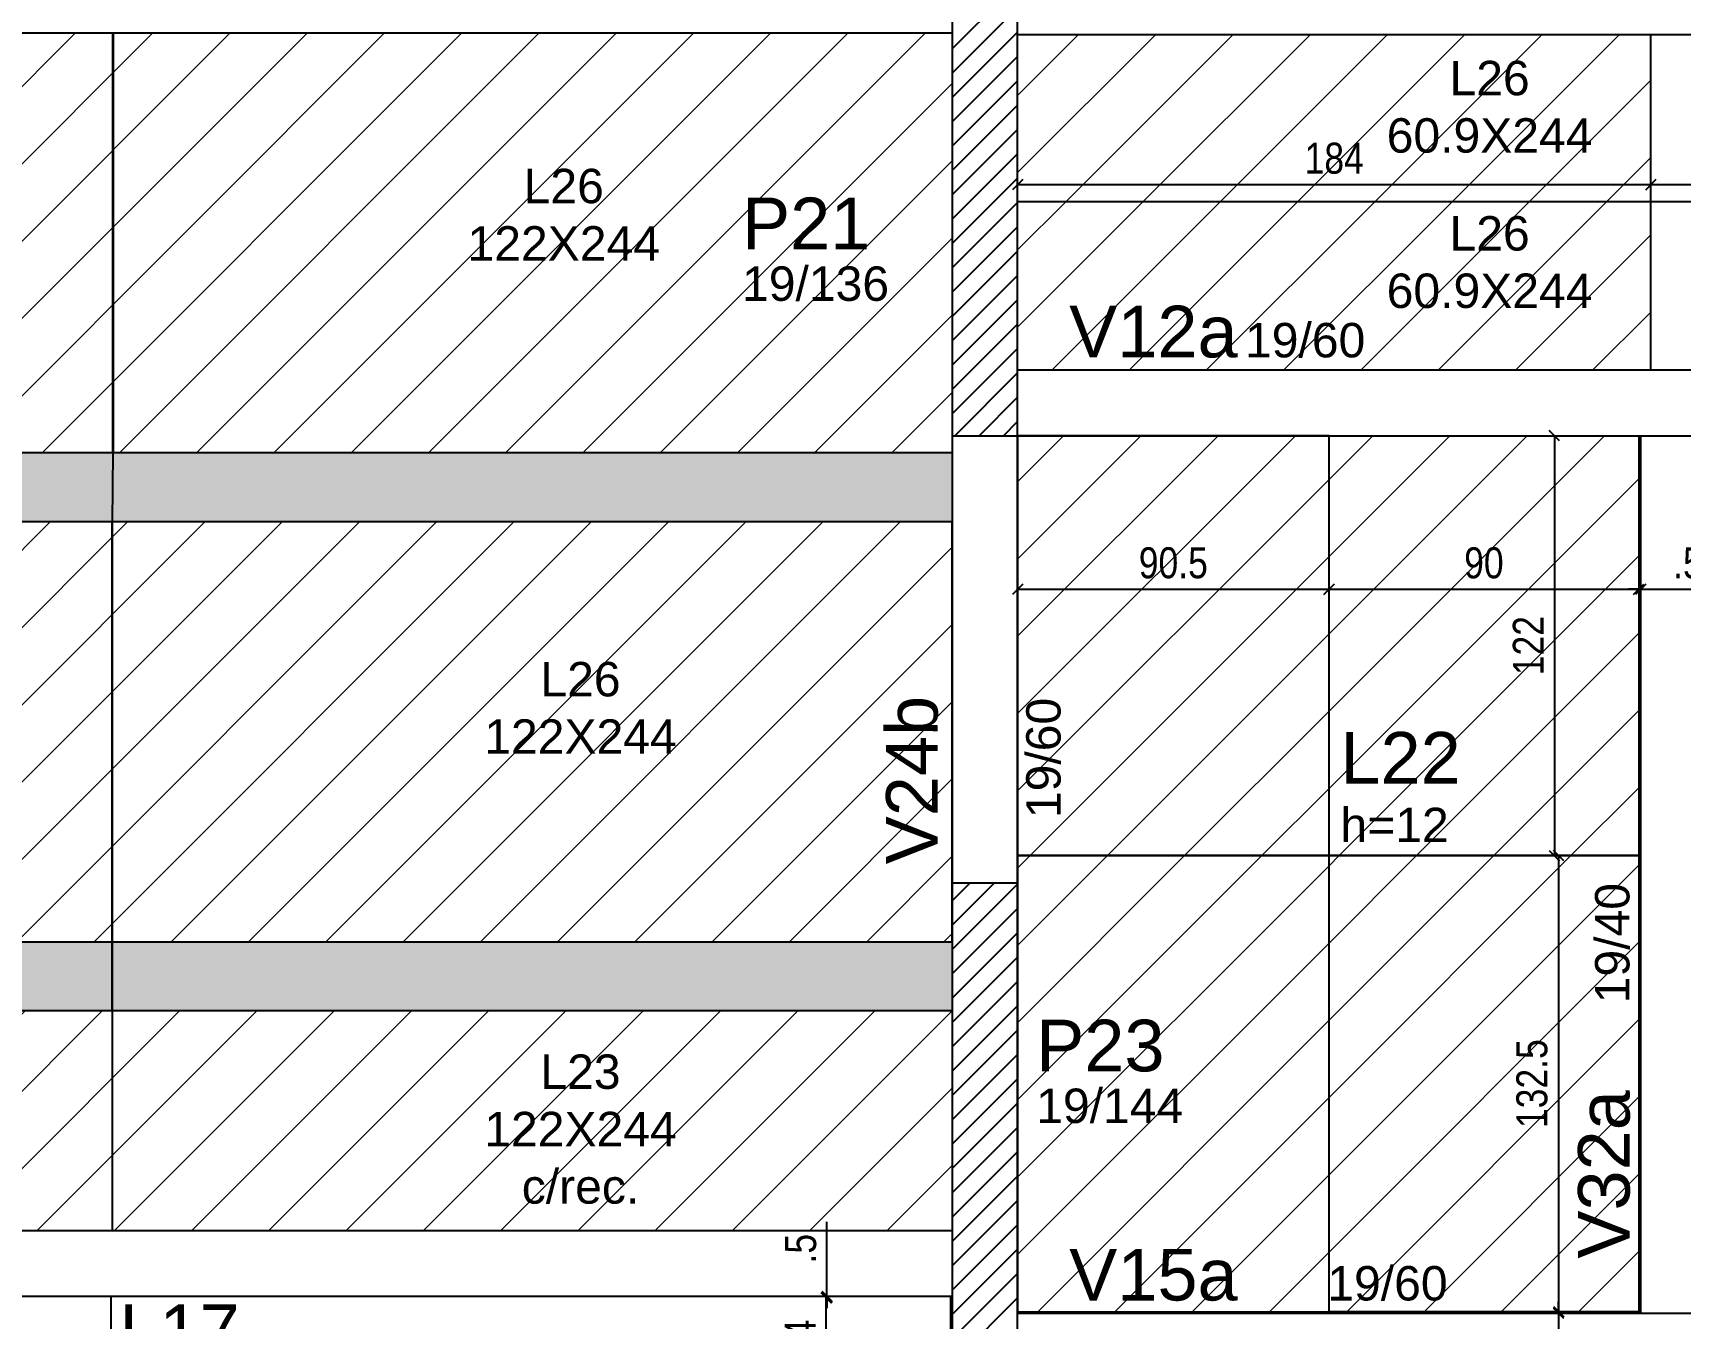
# Model space of a CAD drawing. Extents: x 2666 to 8994, y 352 to 3973.
# Drawn here: x 5218.1 to 5696.7, y 1997.7 to 2371 of the extents above; entities that cross this region are included whole.
import ezdxf

# ---------------------------------------------------------------- set-up
doc = ezdxf.new("R2010")
doc.units = 0
for name, color, linetype in [('8', 8, 'Continuous'), ('AUX00', 7, 'Continuous'), ('COTA', 241, 'Continuous'), ('ES-VIGA', 3, 'Continuous'), ('L-D', 2, 'Continuous'), ('L-N', 4, 'Continuous'), ('P-D', 2, 'Continuous'), ('Painéis', 200, 'Continuous'), ('PIL-N', 4, 'Continuous'), ('Pilares', 5, 'Continuous'), ('VIG-D', 2, 'Continuous'), ('VIG-N', 4, 'Continuous')]:
    doc.layers.add(name, color=color, linetype=linetype)
doc.layers.add('Hachura', color=251, linetype='Continuous', lineweight=9)
doc.layers.add('REAPROVEITAMENTO', color=251, linetype='Continuous', lineweight=9)
doc.styles.add('COTA TECNICA-50', font='techl___.ttf', dxfattribs={"height": 9})
doc.styles.get("Standard").update_dxf_attribs({"font": 'arial.ttf'})
doc.dimstyles.new('COTA PAINEL-50', dxfattribs={"dimtxt": 9, "dimasz": 3, "dimexe": 3, "dimexo": 3, "dimgap": 3, "dimtad": 1, "dimdec": 1, "dimzin": 12, "dimdsep": 46, "dimtxsty": 'COTA TECNICA-50', "dimblk1": 'OBLIQUE', "dimblk2": 'OBLIQUE', "dimsah": 1, "dimcen": 0.9, "dimclrd": 4, "dimclre": 4, "dimclrt": 240, "dimadec": 1, "dimazin": 3, "dimtfac": 1, "dimtdec": 1, "dimtmove": 0, "dimatfit": 3, "dimfxl": 1, "dimtolj": 1, "dimtzin": 12, "dimarcsym": 0})
pattern_1 = [(45, (333.8, -11.191), (-11.22532, 11.22532), [])]

# ---------------------------------------------------------------- blocks, each defined once
blk = doc.blocks.new('_Oblique')
at = {"color": 0, "linetype": 'ByBlock', "lineweight": -2}
blk.add_line((-0.5, -0.5), (0.5, 0.5), dxfattribs=at)
blk = doc.blocks.new('*D202')
at = {"layer": 'COTA', "color": 4, "lineweight": -2, "transparency": 16777216}
for p, q in [((5504.22, 2209.41), (5594.72, 2209.41)), ((5504.22, 2208.34), (5504.22, 2206.41))]:
    blk.add_line(p, q, dxfattribs=at)
at = {"layer": 'Defpoints', "color": 0, "transparency": 16777216}
for p in [(5504.22, 2211.34), (5594.72, 2209.41), (5594.72, 2209.41)]:
    blk.add_point(p, dxfattribs=at)
at = {"layer": 'COTA', "color": 4, "lineweight": -2, "transparency": 16777216, "xscale": 3, "yscale": 3, "zscale": 3, "rotation": 180}
blk.add_blockref('_Oblique', (5504.22, 2209.41), dxfattribs=at)
at = {"layer": 'COTA', "color": 4, "lineweight": -2, "transparency": 16777216, "xscale": 3, "yscale": 3, "zscale": 3}
blk.add_blockref('_Oblique', (5594.72, 2209.41), dxfattribs=at)
at = {"layer": 'COTA', "color": 240, "transparency": 16777216, "insert": (5549.47, 2217.04), "char_height": 9, "attachment_point": 5, "style": 'COTA TECNICA-50'}
blk.add_mtext('\\A1;90.5', dxfattribs=at)
blk = doc.blocks.new('*D203')
at = {"layer": 'COTA', "color": 4, "lineweight": -2, "transparency": 16777216}
for p, q in [((5594.72, 2209.41), (5684.72, 2209.41)), ((5684.72, 2208.34), (5684.72, 2206.41))]:
    blk.add_line(p, q, dxfattribs=at)
at = {"layer": 'Defpoints', "color": 0, "transparency": 16777216}
for p in [(5684.72, 2211.34), (5594.72, 2209.41), (5684.72, 2209.41)]:
    blk.add_point(p, dxfattribs=at)
at = {"layer": 'COTA', "color": 4, "lineweight": -2, "transparency": 16777216, "xscale": 3, "yscale": 3, "zscale": 3, "rotation": 180}
blk.add_blockref('_Oblique', (5594.72, 2209.41), dxfattribs=at)
at = {"layer": 'COTA', "color": 4, "lineweight": -2, "transparency": 16777216, "xscale": 3, "yscale": 3, "zscale": 3}
blk.add_blockref('_Oblique', (5684.72, 2209.41), dxfattribs=at)
at = {"layer": 'COTA', "color": 240, "transparency": 16777216, "insert": (5639.72, 2217.03), "char_height": 9, "attachment_point": 5, "style": 'COTA TECNICA-50'}
blk.add_mtext('\\A1;90', dxfattribs=at)
blk = doc.blocks.new('*D50')
at = {"layer": 'COTA', "color": 4, "lineweight": -2, "transparency": 16777216}
for p, q in [((5684.72, 2209.41), (5681.72, 2209.41)), ((5684.72, 2209.41), (5685.22, 2209.41)), ((5685.22, 2209.41), (5706.81, 2209.41))]:
    blk.add_line(p, q, dxfattribs=at)
at = {"layer": 'Defpoints', "color": 0, "transparency": 16777216}
for p in [(5684.72, 2209.41), (5685.22, 2209.41), (5685.22, 2209.41)]:
    blk.add_point(p, dxfattribs=at)
at = {"layer": 'COTA', "color": 4, "lineweight": -2, "transparency": 16777216, "xscale": 3, "yscale": 3, "zscale": 3}
blk.add_blockref('_Oblique', (5684.72, 2209.41), dxfattribs=at)
at = {"layer": 'COTA', "color": 4, "lineweight": -2, "transparency": 16777216, "xscale": 3, "yscale": 3, "zscale": 3, "rotation": 180}
blk.add_blockref('_Oblique', (5685.22, 2209.41), dxfattribs=at)
at = {"layer": 'COTA', "color": 240, "transparency": 16777216, "insert": (5699.01, 2217.01), "char_height": 9, "attachment_point": 5, "style": 'COTA TECNICA-50'}
blk.add_mtext('\\A1;.5', dxfattribs=at)
blk = doc.blocks.new('*D204')
at = {"layer": 'COTA', "color": 4, "lineweight": -2, "transparency": 16777216}
blk.add_line((5660.19, 2254.03), (5660.19, 2132.03), dxfattribs=at)
at = {"layer": 'Defpoints', "color": 0, "transparency": 16777216}
for p in [(5660.19, 2254.03), (5660.19, 2132.03), (5660.19, 2132.03)]:
    blk.add_point(p, dxfattribs=at)
at = {"layer": 'COTA', "color": 4, "lineweight": -2, "transparency": 16777216, "xscale": 3, "yscale": 3, "zscale": 3}
for p, rotation in [((5660.19, 2254.03), 90), ((5660.19, 2132.03), 270)]:
    blk.add_blockref('_Oblique', p, dxfattribs=dict(at, rotation=rotation))
at = {"layer": 'COTA', "color": 240, "transparency": 16777216, "insert": (5652.63, 2193.03), "char_height": 9, "attachment_point": 5, "rotation": 90, "style": 'COTA TECNICA-50'}
blk.add_mtext('\\A1;122', dxfattribs=at)
blk = doc.blocks.new('*D205')
at = {"layer": 'COTA', "color": 4, "lineweight": -2, "transparency": 16777216}
for p, q in [((5661.4, 2132.03), (5661.4, 1999.53)), ((5663.19, 2132.03), (5664.4, 2132.03)), ((5663.19, 1999.53), (5664.4, 1999.53))]:
    blk.add_line(p, q, dxfattribs=at)
at = {"layer": 'Defpoints', "color": 0, "transparency": 16777216}
for p in [(5660.19, 2132.03), (5660.19, 1999.53), (5661.4, 1999.53)]:
    blk.add_point(p, dxfattribs=at)
at = {"layer": 'COTA', "color": 4, "lineweight": -2, "transparency": 16777216, "xscale": 3, "yscale": 3, "zscale": 3}
for p, rotation in [((5661.4, 2132.03), 90), ((5661.4, 1999.53), 270)]:
    blk.add_blockref('_Oblique', p, dxfattribs=dict(at, rotation=rotation))
at = {"layer": 'COTA', "color": 240, "transparency": 16777216, "insert": (5653.7, 2065.78), "char_height": 9, "attachment_point": 5, "rotation": 90, "style": 'COTA TECNICA-50'}
blk.add_mtext('\\A1;132.5', dxfattribs=at)
blk = doc.blocks.new('*D51')
at = {"layer": 'COTA', "color": 4, "lineweight": -2, "transparency": 16777216}
for p, q in [((5661.4, 1999.53), (5661.4, 2002.53)), ((5661.4, 1999.53), (5661.4, 1999.03)), ((5661.4, 1999.03), (5661.4, 1977.44))]:
    blk.add_line(p, q, dxfattribs=at)
at = {"layer": 'Defpoints', "color": 0, "transparency": 16777216}
for p in [(5661.4, 1999.53), (5661.4, 1999.03), (5661.4, 1999.03)]:
    blk.add_point(p, dxfattribs=at)
at = {"layer": 'COTA', "color": 4, "lineweight": -2, "transparency": 16777216, "xscale": 3, "yscale": 3, "zscale": 3}
for p, rotation in [((5661.4, 1999.53), 270), ((5661.4, 1999.03), 90)]:
    blk.add_blockref('_Oblique', p, dxfattribs=dict(at, rotation=rotation))
at = {"layer": 'COTA', "color": 240, "transparency": 16777216, "insert": (5653.8, 1985.24), "char_height": 9, "attachment_point": 5, "rotation": 90, "style": 'COTA TECNICA-50'}
blk.add_mtext('\\A1;.5', dxfattribs=at)
blk = doc.blocks.new('*D230')
at = {"layer": 'COTA', "color": 4, "lineweight": -2, "transparency": 16777216}
for p, q in [((5504.22, 2325.03), (5504.22, 2330)), ((5504.22, 2327), (5688.22, 2327)), ((5688.22, 2324.78), (5688.22, 2330))]:
    blk.add_line(p, q, dxfattribs=at)
at = {"layer": 'Defpoints', "color": 0, "transparency": 16777216}
for p in [(5688.22, 2327), (5504.22, 2322.03), (5688.22, 2321.78)]:
    blk.add_point(p, dxfattribs=at)
at = {"layer": 'COTA', "color": 4, "lineweight": -2, "transparency": 16777216, "xscale": 3, "yscale": 3, "zscale": 3, "rotation": 180}
blk.add_blockref('_Oblique', (5504.22, 2327), dxfattribs=at)
at = {"layer": 'COTA', "color": 4, "lineweight": -2, "transparency": 16777216, "xscale": 3, "yscale": 3, "zscale": 3}
blk.add_blockref('_Oblique', (5688.22, 2327), dxfattribs=at)
at = {"layer": 'COTA', "color": 240, "transparency": 16777216, "insert": (5596.22, 2334.59), "char_height": 9, "attachment_point": 5, "style": 'COTA TECNICA-50'}
blk.add_mtext('\\A1;184', dxfattribs=at)
blk = doc.blocks.new('*D231')
at = {"layer": 'COTA', "color": 4, "lineweight": -2, "transparency": 16777216}
blk.add_line((5688.22, 2327), (5810.22, 2327), dxfattribs=at)
at = {"layer": 'Defpoints', "color": 0, "transparency": 16777216}
for p in [(5688.22, 2327), (5810.22, 2327), (5810.22, 2327)]:
    blk.add_point(p, dxfattribs=at)
at = {"layer": 'COTA', "color": 4, "lineweight": -2, "transparency": 16777216, "xscale": 3, "yscale": 3, "zscale": 3, "rotation": 180}
blk.add_blockref('_Oblique', (5688.22, 2327), dxfattribs=at)
at = {"layer": 'COTA', "color": 4, "lineweight": -2, "transparency": 16777216, "xscale": 3, "yscale": 3, "zscale": 3}
blk.add_blockref('_Oblique', (5810.22, 2327), dxfattribs=at)
at = {"layer": 'COTA', "color": 240, "transparency": 16777216, "insert": (5749.22, 2334.56), "char_height": 9, "attachment_point": 5, "style": 'COTA TECNICA-50'}
blk.add_mtext('\\A1;122', dxfattribs=at)
blk = doc.blocks.new('*D10')
at = {"layer": 'COTA', "color": 4, "lineweight": -2, "transparency": 16777216}
blk.add_line((5448.65, 1979.53), (5448.65, 2003.53), dxfattribs=at)
at = {"layer": 'Defpoints', "color": 0, "transparency": 16777216}
for p in [(5448.65, 2003.53), (5448.65, 2003.53), (5448.65, 1979.53)]:
    blk.add_point(p, dxfattribs=at)
at = {"layer": 'COTA', "color": 4, "lineweight": -2, "transparency": 16777216, "xscale": 3, "yscale": 3, "zscale": 3}
for p, rotation in [((5448.65, 2003.53), 90), ((5448.65, 1979.53), 270)]:
    blk.add_blockref('_Oblique', p, dxfattribs=dict(at, rotation=rotation))
at = {"layer": 'COTA', "color": 240, "transparency": 16777216, "insert": (5441.09, 1991.53), "char_height": 9, "attachment_point": 5, "rotation": 90, "style": 'COTA TECNICA-50'}
blk.add_mtext('\\A1;24', dxfattribs=at)
blk = doc.blocks.new('*D11')
at = {"layer": 'COTA', "color": 4, "lineweight": -2, "transparency": 16777216}
for p, q in [((5448.84, 2004.03), (5448.84, 2025.63)), ((5448.84, 2003.53), (5448.84, 2004.03)), ((5448.84, 2003.53), (5448.84, 2000.53))]:
    blk.add_line(p, q, dxfattribs=at)
at = {"layer": 'Defpoints', "color": 0, "transparency": 16777216}
for p in [(5448.84, 2004.03), (5448.84, 2004.03), (5448.84, 2003.53)]:
    blk.add_point(p, dxfattribs=at)
at = {"layer": 'COTA', "color": 4, "lineweight": -2, "transparency": 16777216, "xscale": 3, "yscale": 3, "zscale": 3}
for p, rotation in [((5448.84, 2004.03), 270), ((5448.84, 2003.53), 90)]:
    blk.add_blockref('_Oblique', p, dxfattribs=dict(at, rotation=rotation))
at = {"layer": 'COTA', "color": 240, "transparency": 16777216, "insert": (5441.24, 2017.83), "char_height": 9, "attachment_point": 5, "rotation": 90, "style": 'COTA TECNICA-50'}
blk.add_mtext('\\A1;.5', dxfattribs=at)

msp = doc.modelspace()

# ---------------------------------------------------------------- hatches: boundary and pattern name
at = {"layer": 'Hachura', "linetype": 'ByBlock'}
h = msp.add_hatch(color=256, dxfattribs=at)
h.dxf.hatch_style = 1
h.paths.add_polyline_path([(5241.39, 2249.03), (5241.39, 2229), (4997.31, 2229), (4997.31, 2249.03)])
h = msp.add_hatch(color=256, dxfattribs=at)
h.dxf.hatch_style = 1
h.paths.add_polyline_path([(5485.22, 2249.03), (5485.22, 2229), (5241.31, 2229), (5241.31, 2249.03)])
h = msp.add_hatch(color=256, dxfattribs=at)
h.dxf.hatch_style = 1
h.paths.add_polyline_path([(5241.15, 2107), (5241.15, 2086.96), (4997.08, 2086.96), (4997.08, 2107)])
h = msp.add_hatch(color=256, dxfattribs=at)
h.dxf.hatch_style = 1
h.paths.add_polyline_path([(5485.22, 2107), (5485.22, 2086.96), (5241.15, 2086.96), (5241.15, 2107)])
at = {"layer": 'REAPROVEITAMENTO', "linetype": 'ByBlock'}
h = msp.add_hatch(dxfattribs=at)
h.set_pattern_fill('ANSI31', color=256, scale=5, style=2)
h.set_pattern_definition(pattern_1)
h.paths.add_polyline_path([(5485.22, 2248.84), (5485.22, 2370.84), (3552.72, 2371.03), (3552.72, 2249.03)])
h = msp.add_hatch(dxfattribs=at)
h.set_pattern_fill('ANSI31', color=256, scale=5, style=2)
h.set_pattern_definition(pattern_1)
h.paths.add_polyline_path([(5688.22, 2370.53), (5504.22, 2370.53), (5504.22, 2321.98), (5688.22, 2321.98)])
h.paths.add_polyline_path([(5564.28, 2346.98), (5606.77, 2346.98), (5606.77, 2369.57), (5564.28, 2369.57)], flags=24)
h.paths.add_polyline_path([(5565.49, 2331.02), (5602.07, 2331.02), (5602.07, 2346.34), (5565.49, 2346.34)], flags=24)
h.paths.add_polyline_path([(5584.1, 2325.72), (5607.44, 2325.72), (5607.44, 2344.25), (5584.1, 2344.25)], flags=24)
h.paths.add_polyline_path([(5609.04, 2330.72), (5673.86, 2330.72), (5673.86, 2368.04), (5609.04, 2368.04)], flags=24)
h = msp.add_hatch(dxfattribs=at)
h.set_pattern_fill('ANSI31', color=256, scale=5, style=2)
h.set_pattern_definition(pattern_1)
h.paths.add_polyline_path([(5688.22, 2321.98), (5504.43, 2321.98), (5504.22, 2321.77), (5504.22, 2273.03), (5688.22, 2273.03)])
h.paths.add_polyline_path([(5591.63, 2274.03), (5631.76, 2274.03), (5631.76, 2289.54), (5591.63, 2289.54)], flags=24)
h = msp.add_hatch(dxfattribs=at)
h.set_pattern_fill('ANSI31', color=256, scale=5, style=2)
h.set_pattern_definition(pattern_1)
h.paths.add_polyline_path([(5594.72, 2254.03), (5504.22, 2254.03), (5504.22, 2132.03), (5594.72, 2132.03)])
h = msp.add_hatch(dxfattribs=at)
h.set_pattern_fill('ANSI31', color=256, scale=5, style=2)
h.set_pattern_definition(pattern_1)
h.paths.add_polyline_path([(5594.72, 2254.03), (5684.72, 2254.03), (5684.72, 2132.03), (5594.72, 2132.03)])
h = msp.add_hatch(dxfattribs=at)
h.set_pattern_fill('ANSI31', color=256, scale=5, style=2)
h.set_pattern_definition(pattern_1)
h.paths.add_polyline_path([(5485.22, 2107), (5485.22, 2229), (3552.72, 2229), (3552.72, 2107)])
h = msp.add_hatch(dxfattribs=at)
h.set_pattern_fill('ANSI31', color=256, scale=5, style=2)
h.set_pattern_definition(pattern_1)
h.paths.add_polyline_path([(5594.72, 2132.03), (5504.22, 2132.03), (5504.22, 1999.53), (5594.72, 1999.53)])
h = msp.add_hatch(dxfattribs=at)
h.set_pattern_fill('ANSI31', color=256, scale=5, style=2)
h.set_pattern_definition(pattern_1)
h.paths.add_polyline_path([(5594.72, 2132.03), (5684.72, 2132.03), (5684.72, 1999.53), (5594.72, 1999.53)])
h = msp.add_hatch(dxfattribs=at)
h.set_pattern_fill('ANSI31', color=256, scale=5, style=2)
h.set_pattern_definition(pattern_1)
h.paths.add_polyline_path([(5485.22, 2086.96), (3552.72, 2086.96), (3552.72, 2023.03), (5485.22, 2023.03)])

# ---------------------------------------------------------------- linework, layer by layer
at = {"layer": '8', "linetype": 'Continuous'}
for p, q in [((5485.22, 2366.41), (5504.22, 2385.41)), ((5485.22, 2359.33), (5504.22, 2378.33)), ((5485.22, 2352.26), (5504.22, 2371.26)), ((5485.22, 2345.19), (5504.22, 2364.19)), ((5485.22, 2338.12), (5504.22, 2357.12)), ((5485.22, 2331.05), (5504.22, 2350.05)), ((5485.22, 2323.98), (5504.22, 2342.98)), ((5485.22, 2316.91), (5504.22, 2335.91)), ((5485.22, 2309.84), (5504.22, 2328.84)), ((5485.22, 2302.77), (5504.22, 2321.77)), ((5485.22, 2295.7), (5504.22, 2314.7)), ((5485.22, 2288.62), (5504.22, 2307.62)), ((5485.22, 2281.55), (5504.22, 2300.55)), ((5485.22, 2274.48), (5504.22, 2293.48)), ((5485.22, 2267.41), (5504.22, 2286.41)), ((5485.22, 2260.34), (5504.22, 2279.34)), ((5485.98, 2254.03), (5504.22, 2272.27)), ((5493.05, 2254.03), (5504.22, 2265.2)), ((5500.12, 2254.03), (5504.22, 2258.13)), ((5485.22, 2254.03), (5485.22, 2254.03)), ((5485.22, 2254.03), (5485.22, 2254.03)), ((5504.22, 2254.03), (5504.22, 2254.03)), ((5504.22, 2246.53), (5504.22, 2203.15)), ((5504.22, 2184.03), (5504.22, 2184.03)), ((5504.22, 2184.03), (5504.22, 2184.03)), ((5485.22, 2111.85), (5497.4, 2124.03)), ((5485.22, 2118.92), (5490.33, 2124.03)), ((5485.22, 2124.03), (5485.22, 2124.03)), ((5485.22, 2124.03), (5485.22, 2124.03)), ((5485.22, 2104.78), (5504.22, 2123.78)), ((5504.22, 2124.03), (5504.22, 2124.03)), ((5504.22, 2124.03), (5504.22, 2124.03)), ((5485.22, 2097.71), (5504.22, 2116.71)), ((5485.22, 2090.64), (5504.22, 2109.64)), ((5485.22, 2083.57), (5504.22, 2102.57)), ((5485.22, 2076.5), (5504.22, 2095.5)), ((5485.22, 2069.43), (5504.22, 2088.43)), ((5485.22, 2062.35), (5504.22, 2081.35)), ((5485.22, 2055.28), (5504.22, 2074.28)), ((5485.22, 2048.21), (5504.22, 2067.21)), ((5485.22, 2041.14), (5504.22, 2060.14)), ((5485.22, 2034.07), (5504.22, 2053.07)), ((5494.72, 2052.03), (5494.72, 2052.03)), ((5485.22, 2027), (5504.22, 2046)), ((5485.22, 2019.93), (5504.22, 2038.93)), ((5485.22, 2012.86), (5504.22, 2031.86)), ((5485.22, 2005.79), (5504.22, 2024.79)), ((5485.22, 1998.72), (5504.22, 2017.72)), ((5485.22, 1991.64), (5504.22, 2010.64)), ((5335, 2004.03), (5335, 2004.03)), ((5340, 2004.03), (5340, 2004.03)), ((5485.22, 1984.57), (5504.22, 2003.57)), ((5504.22, 1999.03), (5504.22, 1999.03))]:
    msp.add_line(p, q, dxfattribs=at)
at = {"layer": 'ES-VIGA'}
msp.add_line((5685.22, 2254.03), (5685.22, 1999.03), dxfattribs=at)
for points in [[(6054.22, 2273.03), (5504.22, 2273.03)], [(5485.22, 2254.03), (5485.22, 2124.03)], [(5504.22, 2124.03), (5504.22, 2254.03)], [(5504.22, 2254.03), (6054.22, 2254.03)], [(5485.22, 2023.03), (5017.22, 2023.03)], [(5017.22, 2004.03), (5485.22, 2004.03)], [(6054.22, 1999.03), (5504.22, 1999.03)]]:
    msp.add_lwpolyline(points, dxfattribs=at)
at = {"layer": 'Painéis'}
for p, q in [((6054.22, 2370.53), (5504.22, 2370.53)), ((5688.22, 2273.03), (5688.22, 2370.53)), ((6054.22, 2321.98), (5504.22, 2321.98)), ((5241.31, 2249.03), (5241.15, 2229)), ((5485.22, 2249.03), (5485.22, 2229)), ((5241.15, 2107), (5241.15, 2023.03)), ((5240.72, 2004.03), (5240.72, 1955.04)), ((5484.72, 2004.03), (5484.72, 1955.04))]:
    msp.add_line(p, q, dxfattribs=at)
for points in [[(4997.31, 2371.03), (5241.39, 2371.03), (5241.39, 2249.03), (4997.31, 2249.03)], [(5241.31, 2371.03), (5485.22, 2371.03), (5485.22, 2249.03), (5241.31, 2249.03)], [(5594.72, 2254.03), (5504.22, 2254.03), (5504.22, 2132.03), (5594.72, 2132.03)], [(5594.72, 2254.03), (5684.72, 2254.03), (5684.72, 2132.03), (5594.72, 2132.03)], [(5241.15, 2107), (5241.15, 2229), (4997.15, 2229), (4997.15, 2107)], [(5485.22, 2107), (5485.22, 2229), (5241.15, 2229), (5241.15, 2107)], [(5594.72, 2132.03), (5504.22, 2132.03), (5504.22, 1999.53), (5594.72, 1999.53)], [(5594.72, 2132.03), (5684.72, 2132.03), (5684.72, 1999.53), (5594.72, 1999.53)], [(5241.15, 2107), (5241.15, 2086.96), (4997.08, 2086.96), (4997.08, 2107)], [(5485.22, 2107), (5485.22, 2086.96), (5241.15, 2086.96), (5241.15, 2107)]]:
    msp.add_lwpolyline(points, close=True, dxfattribs=at)
at = {"layer": 'Pilares', "linetype": 'Continuous'}
for points in [[(5485.22, 2254.03), (5504.22, 2254.03), (5504.22, 2390.03), (5485.22, 2390.03), (5485.22, 2254.03)], [(5485.22, 1980.03), (5504.22, 1980.03), (5504.22, 2124.03), (5485.22, 2124.03), (5485.22, 1980.03)]]:
    msp.add_lwpolyline(points, dxfattribs=at)

# ---------------------------------------------------------------- texts
at = {"layer": 'AUX00', "char_height": 10, "attachment_point": 1}
for s, insert in [('\\pxqc;L26^J60.9X244', (5606.03, 2362.93)), ('\\pxqc;L26^J122X244', (5337.01, 2331.56)), ('\\pxqc;L26^J60.9X244', (5606.03, 2317.81)), ('\\pxqc;L26^J122X244', (5341.88, 2188.29)), ('\\pxqc;L23^J122X244^Jc/rec.', (5341.88, 2074.26))]:
    msp.add_mtext_dynamic_manual_height_columns(s, width=70.6838, gutter_width=12.5, heights=[0], dxfattribs=dict(at, insert=insert))
at = {"layer": 'L-D', "linetype": 'Continuous'}
msp.add_text('h=12', height=10, dxfattribs=at).set_placement((5598.03, 2135.94))
at = {"layer": 'L-N', "linetype": 'Continuous'}
for s, p in [('L22', (5598.03, 2152.94)), ('L17', (5243.25, 1986.63))]:
    msp.add_text(s, height=15, dxfattribs=at).set_placement(p)
at = {"layer": 'P-D', "linetype": 'Continuous'}
for s, p in [('19/136', (5424.16, 2293.2)), ('19/144', (5509.63, 2054.35))]:
    msp.add_text(s, height=10, dxfattribs=at).set_placement(p)
at = {"layer": 'PIL-N', "linetype": 'Continuous'}
for s, p in [('P21', (5424.16, 2308.2)), ('P23', (5509.63, 2069.35))]:
    msp.add_text(s, height=15, dxfattribs=at).set_placement(p)
at = {"layer": 'VIG-D', "linetype": 'Continuous'}
for p in [(5570.3, 2276.78), (5594.22, 2002.78)]:
    msp.add_text('19/60', height=10, dxfattribs=at).set_placement(p)
for s, p in [('19/60', (5516.72, 2142.92)), ('19/40', (5682.01, 2089.12))]:
    msp.add_text(s, height=10, rotation=90, dxfattribs=at).set_placement(p)
at = {"layer": 'VIG-N', "linetype": 'Continuous'}
for s, p in [('V12a', (5519.22, 2276.78)), ('V15a', (5519.22, 2002.78))]:
    msp.add_text(s, height=15, dxfattribs=at).set_placement(p)
for s, p in [('V24b', (5481, 2129.5)), ('V32a', (5682.07, 2014.95))]:
    msp.add_text(s, height=15, rotation=90, dxfattribs=at).set_placement(p)

# ---------------------------------------------------------------- dimensions: what is measured, and where the dimension line sits
at = {"layer": 'COTA'}
for base, p1, p2, picture, middle in [((5688.22, 2327), (5504.22, 2322.03), (5688.22, 2321.78), '*D230', (5596.22, 2334.59)), ((5810.22, 2327), (5688.22, 2327), (5810.22, 2327), '*D231', (5749.22, 2334.56)), ((5594.72, 2209.41), (5504.22, 2211.34), (5594.72, 2209.41), '*D202', (5549.47, 2217.04)), ((5684.72, 2209.41), (5594.72, 2209.41), (5684.72, 2211.34), '*D203', (5639.72, 2217.03)), ((5685.22, 2209.41), (5684.72, 2209.41), (5685.22, 2209.41), '*D50', (5699.01, 2217.01))]:
    dim = msp.add_linear_dim(base=base, p1=p1, p2=p2, dimstyle='COTA PAINEL-50', dxfattribs=at)
    dim.commit()
    dim.dimension.update_dxf_attribs({"geometry": picture, "text_midpoint": middle})
for base, p1, p2, picture, middle in [((5660.19, 2132.03), (5660.19, 2254.03), (5660.19, 2132.03), '*D204', (5652.63, 2193.03)), ((5661.4, 1999.53), (5660.19, 2132.03), (5660.19, 1999.53), '*D205', (5653.7, 2065.78)), ((5448.84, 2004.03), (5448.84, 2003.53), (5448.84, 2004.03), '*D11', (5441.24, 2017.83)), ((5448.65, 2003.53), (5448.65, 1979.53), (5448.65, 2003.53), '*D10', (5441.09, 1991.53)), ((5661.4, 1999.03), (5661.4, 1999.53), (5661.4, 1999.03), '*D51', (5653.8, 1985.24))]:
    dim = msp.add_linear_dim(base=base, p1=p1, p2=p2, angle=90, dimstyle='COTA PAINEL-50', dxfattribs=at)
    dim.commit()
    dim.dimension.update_dxf_attribs({"geometry": picture, "text_midpoint": middle})

doc.saveas('drawing.dxf')
